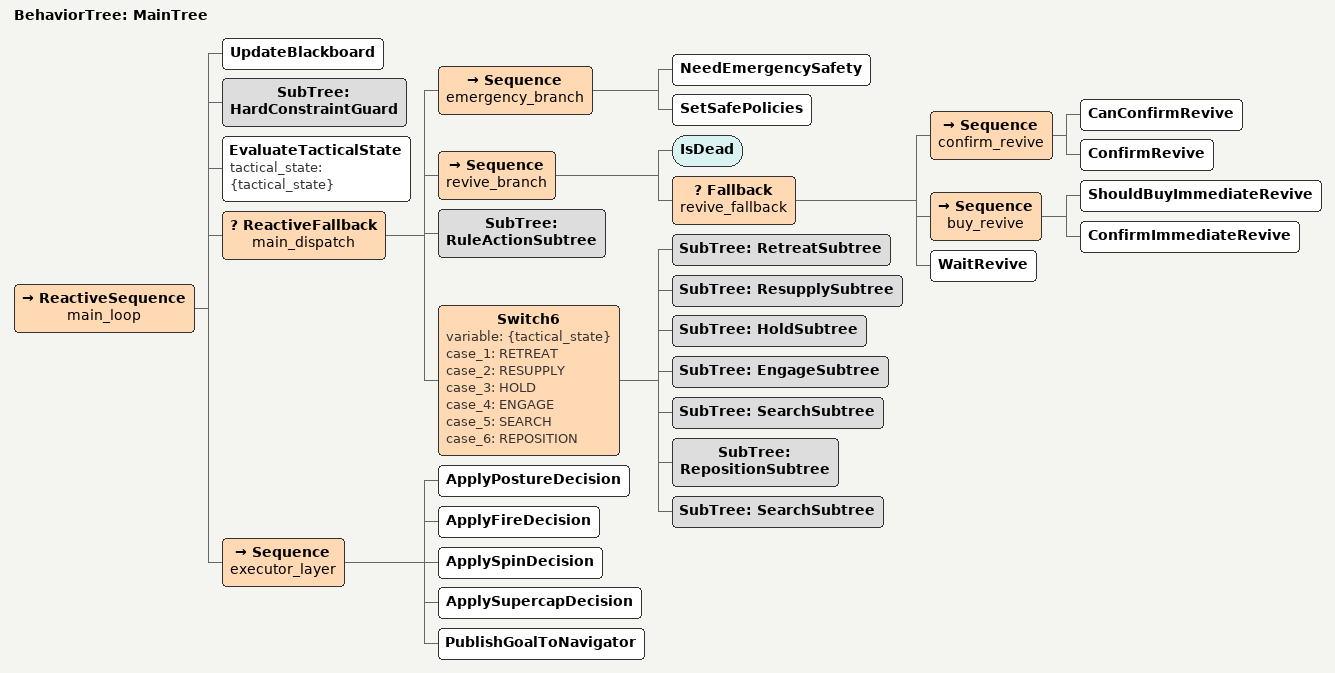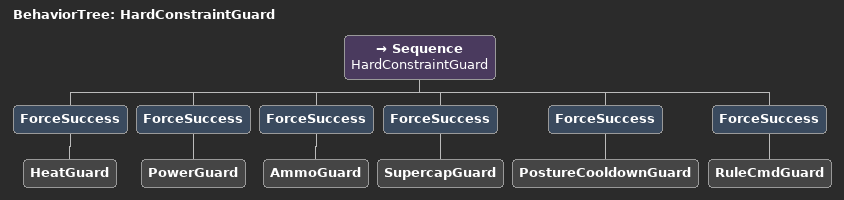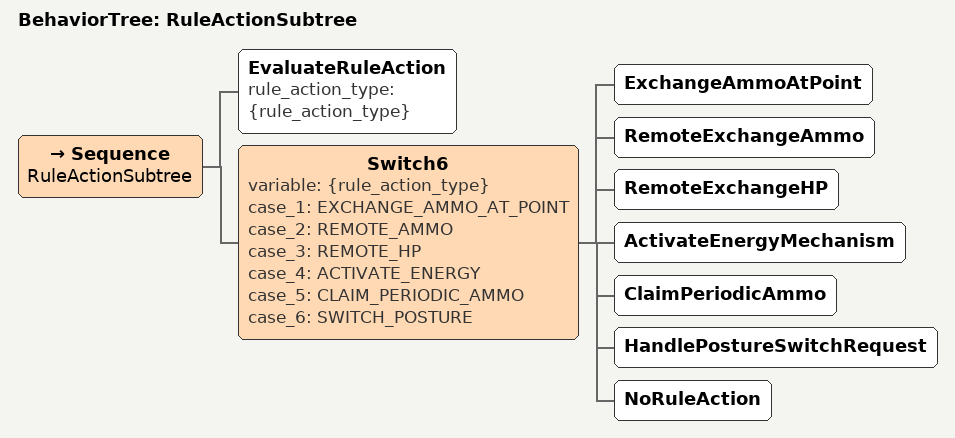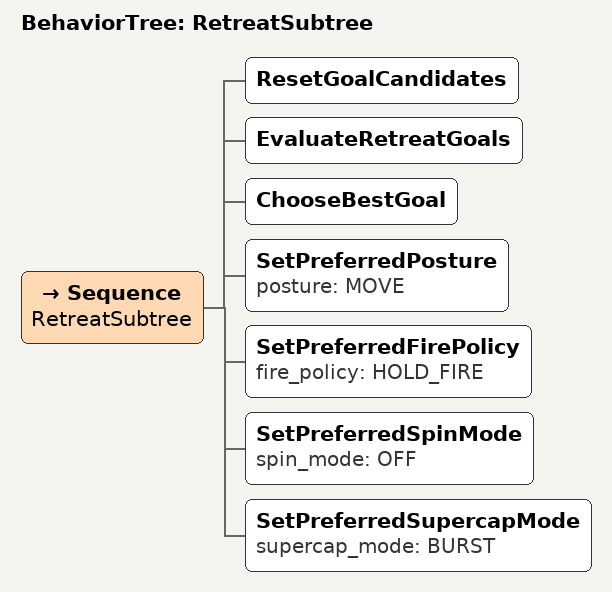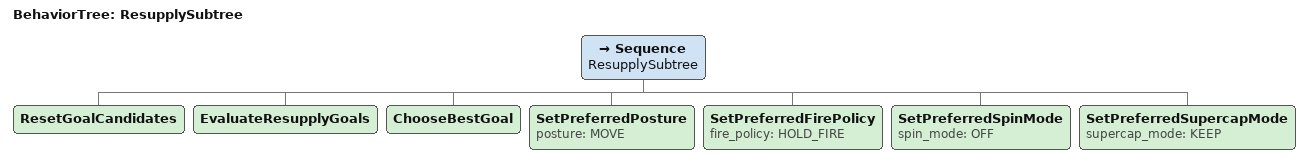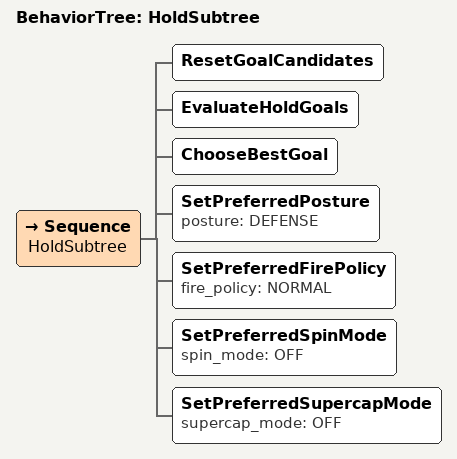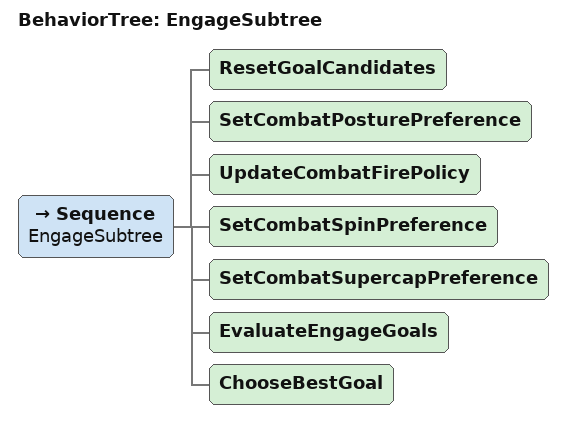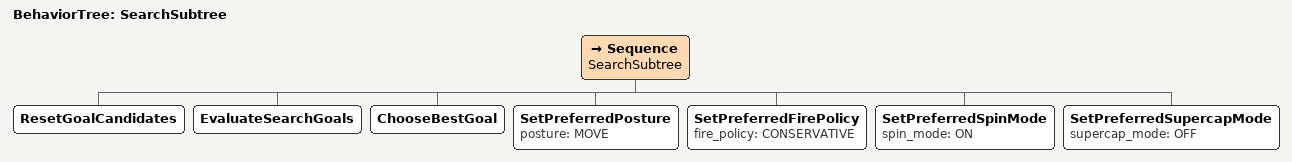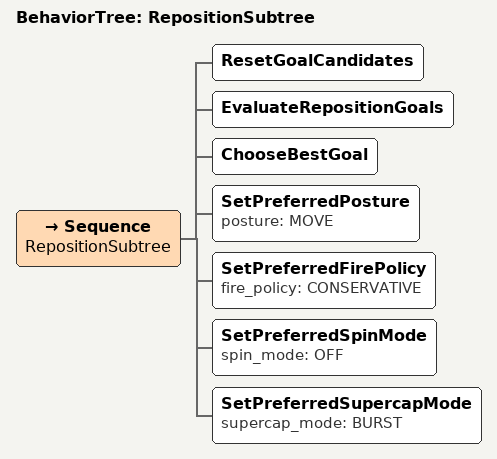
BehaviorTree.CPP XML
<?xml version="1.0" encoding="UTF-8"?>
<root BTCPP_format="4" main_tree_to_execute="MainTree">
    <BehaviorTree ID="MainTree">
        <ReactiveSequence name="main_loop">
            <UpdateBlackboard/>
            <SubTree ID="HardConstraintGuard"/>
            <EvaluateTacticalState tactical_state="{tactical_state}"/>
            <ReactiveFallback name="main_dispatch">
                <Sequence name="emergency_branch">
                    <NeedEmergencySafety/>
                    <SetSafePolicies/>
                </Sequence>
                <Sequence name="revive_branch">
                    <IsDead/>
                    <Fallback name="revive_fallback">
                        <Sequence name="confirm_revive">
                            <CanConfirmRevive/>
                            <ConfirmRevive/>
                        </Sequence>
                        <Sequence name="buy_revive">
                            <ShouldBuyImmediateRevive/>
                            <ConfirmImmediateRevive/>
                        </Sequence>
                        <WaitRevive/>
                    </Fallback>
                </Sequence>
                <SubTree ID="RuleActionSubtree"/>
                <Switch6 variable="{tactical_state}" case_1="RETREAT" case_2="RESUPPLY" case_3="HOLD" case_4="ENGAGE" case_5="SEARCH" case_6="REPOSITION">
                    <SubTree ID="RetreatSubtree"/>
                    <SubTree ID="ResupplySubtree"/>
                    <SubTree ID="HoldSubtree"/>
                    <SubTree ID="EngageSubtree"/>
                    <SubTree ID="SearchSubtree"/>
                    <SubTree ID="RepositionSubtree"/>
                    <SubTree ID="SearchSubtree"/>
                </Switch6>
            </ReactiveFallback>
            <Sequence name="executor_layer">
                <ApplyPostureDecision/>
                <ApplyFireDecision/>
                <ApplySpinDecision/>
                <ApplySupercapDecision/>
                <PublishGoalToNavigator/>
            </Sequence>
        </ReactiveSequence>
    </BehaviorTree>
    <BehaviorTree ID="HardConstraintGuard">
        <Sequence name="HardConstraintGuard">
            <ForceSuccess>
                <HeatGuard/>
            </ForceSuccess>
            <ForceSuccess>
                <PowerGuard/>
            </ForceSuccess>
            <ForceSuccess>
                <AmmoGuard/>
            </ForceSuccess>
            <ForceSuccess>
                <SupercapGuard/>
            </ForceSuccess>
            <ForceSuccess>
                <PostureCooldownGuard/>
            </ForceSuccess>
            <ForceSuccess>
                <RuleCmdGuard/>
            </ForceSuccess>
        </Sequence>
    </BehaviorTree>
    <BehaviorTree ID="RuleActionSubtree">
        <Sequence name="RuleActionSubtree">
            <EvaluateRuleAction rule_action_type="{rule_action_type}"/>
            <Switch6 variable="{rule_action_type}" case_1="EXCHANGE_AMMO_AT_POINT" case_2="REMOTE_AMMO" case_3="REMOTE_HP" case_4="ACTIVATE_ENERGY" case_5="CLAIM_PERIODIC_AMMO" case_6="SWITCH_POSTURE">
                <ExchangeAmmoAtPoint/>
                <RemoteExchangeAmmo/>
                <RemoteExchangeHP/>
                <ActivateEnergyMechanism/>
                <ClaimPeriodicAmmo/>
                <HandlePostureSwitchRequest/>
                <NoRuleAction/>
            </Switch6>
        </Sequence>
    </BehaviorTree>
    <BehaviorTree ID="RetreatSubtree">
        <Sequence name="RetreatSubtree">
            <ResetGoalCandidates/>
            <EvaluateRetreatGoals/>
            <ChooseBestGoal/>
            <SetPreferredPosture posture="MOVE"/>
            <SetPreferredFirePolicy fire_policy="HOLD_FIRE"/>
            <SetPreferredSpinMode spin_mode="OFF"/>
            <SetPreferredSupercapMode supercap_mode="BURST"/>
        </Sequence>
    </BehaviorTree>
    <BehaviorTree ID="ResupplySubtree">
        <Sequence name="ResupplySubtree">
            <ResetGoalCandidates/>
            <EvaluateResupplyGoals/>
            <ChooseBestGoal/>
            <SetPreferredPosture posture="MOVE"/>
            <SetPreferredFirePolicy fire_policy="HOLD_FIRE"/>
            <SetPreferredSpinMode spin_mode="OFF"/>
            <SetPreferredSupercapMode supercap_mode="KEEP"/>
        </Sequence>
    </BehaviorTree>
    <BehaviorTree ID="HoldSubtree">
        <Sequence name="HoldSubtree">
            <ResetGoalCandidates/>
            <EvaluateHoldGoals/>
            <ChooseBestGoal/>
            <SetPreferredPosture posture="DEFENSE"/>
            <SetPreferredFirePolicy fire_policy="NORMAL"/>
            <SetPreferredSpinMode spin_mode="OFF"/>
            <SetPreferredSupercapMode supercap_mode="OFF"/>
        </Sequence>
    </BehaviorTree>
    <BehaviorTree ID="EngageSubtree">
        <Sequence name="EngageSubtree">
            <ResetGoalCandidates/>
            <SetCombatPosturePreference/>
            <UpdateCombatFirePolicy/>
            <SetCombatSpinPreference/>
            <SetCombatSupercapPreference/>
            <EvaluateEngageGoals/>
            <ChooseBestGoal/>
        </Sequence>
    </BehaviorTree>
    <BehaviorTree ID="SearchSubtree">
        <Sequence name="SearchSubtree">
            <ResetGoalCandidates/>
            <EvaluateSearchGoals/>
            <ChooseBestGoal/>
            <SetPreferredPosture posture="MOVE"/>
            <SetPreferredFirePolicy fire_policy="CONSERVATIVE"/>
            <SetPreferredSpinMode spin_mode="ON"/>
            <SetPreferredSupercapMode supercap_mode="OFF"/>
        </Sequence>
    </BehaviorTree>
    <BehaviorTree ID="RepositionSubtree">
        <Sequence name="RepositionSubtree">
            <ResetGoalCandidates/>
            <EvaluateRepositionGoals/>
            <ChooseBestGoal/>
            <SetPreferredPosture posture="MOVE"/>
            <SetPreferredFirePolicy fire_policy="CONSERVATIVE"/>
            <SetPreferredSpinMode spin_mode="OFF"/>
            <SetPreferredSupercapMode supercap_mode="BURST"/>
        </Sequence>
    </BehaviorTree>
</root>
